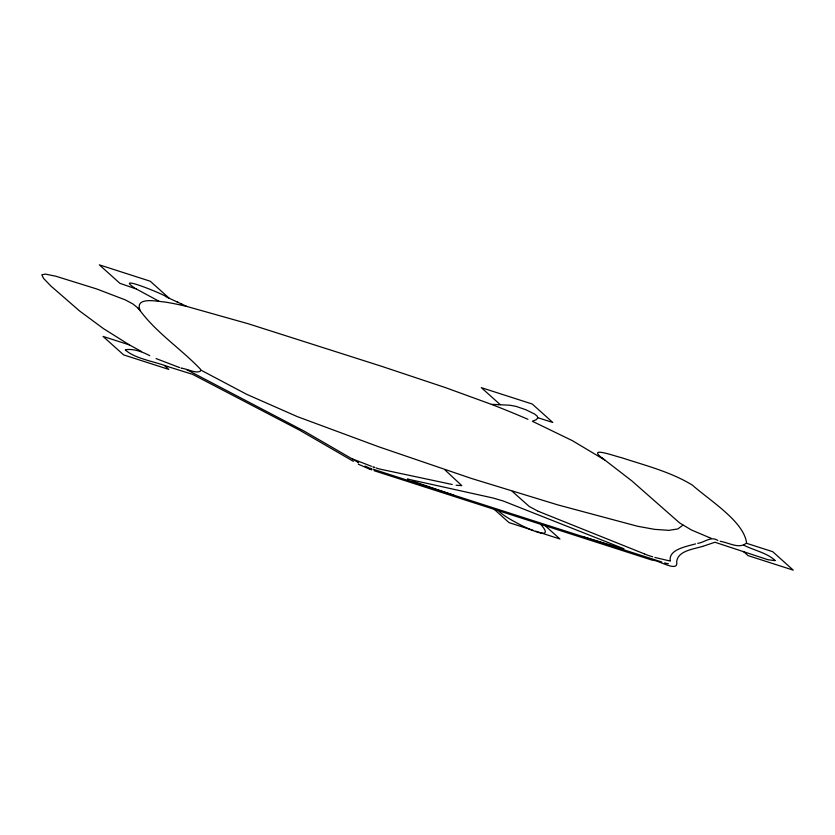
<?xml version="1.0" encoding="UTF-8"?>
<svg xmlns="http://www.w3.org/2000/svg" width="835" height="835" viewBox="0 0 835 835"><rect width="100%" height="100%" fill="white"/><g stroke="black" fill="none" stroke-linecap="round" stroke-linejoin="round"><path stroke-width="1.25" d="M709.009 537.427L691.307 529.922L679.606 522.908L631.834 480.887L604.884 460.075L572.299 440.63L532.344 421.257L536.133 419.765L537.698 418.147L537.26 416.206L534.661 414.066L525.81 409.734L515.978 406.363L509.882 405.236L498.443 404.641M537.792 417.688L552.791 422.468L532.229 404.015L481.304 387.638L500.322 404.714M746.532 542.698C743.63 521.353 710.23 500.875 692.319 485.083C670.505 471.754 645.278 465.502 621.219 457.58C617.952 457.173 588.466 446.36 600.386 456.672M140.186 310.714C134.049 296.028 158.191 301.623 164.745 302.009A143.432 21.7 21.3 0 1 186.894 306.476L248.412 323.813L381.835 366.388L445.17 387.513L491.429 404.37A144.1 21.793 21.3 0 1 527.929 419.316M682.884 525.194L677.853 528.931L668.887 530.34L654.577 529.359L637.554 526.259L557.999 504.945L471.337 478.424L378.923 446.861L297.354 416.644L246.617 394.287L201.058 370.197M125.448 349.708C133.725 348.519 142.524 351.817 149.789 355.689M774.984 560.65L767.96 559.721L743.171 551.559M717.829 540.527C711.065 535.694 704.865 542.416 697.716 543.355M720.156 541.278C729.967 542.99 738.871 549.138 746.313 543.209L772.688 551.684L793.25 570.148L748.056 555.619L743.86 551.789M743.787 545.182C753.869 550.369 766.603 552.655 775.089 560.4M703.049 546.257L714.927 542.249L743.411 551.632M702.632 546.361C693.614 549.221 677.822 550.651 676.674 561.746C678.813 573.353 658.116 559.742 652.375 560.222L374.08 470.7M695.545 543.919C683.207 547.134 668.95 550.234 670.181 560.598M668.355 563.688L667.405 563.583A6.711 1.012 21.3 0 1 666.351 563.354L664.681 562.894M494.696 404.495L498.526 404.651M491.429 404.37L494.821 404.505M382.743 469.698L452.205 484.477M382.336 469.614L381.261 469.416A11.909 1.806 21.3 0 1 376.105 467.944M456.119 485.26L461.776 485.615L444.648 469.614M670.202 561.057L654.859 557.436M622.472 548.491L623.954 548.793L503.234 501L492.942 497.984L407.47 479.05L408.67 479.697M182.291 368.35C187.416 368.955 198.302 374.758 201.089 370.26M620.415 547.948L618.484 547.416M618.046 547.29L581.995 536.414M652.657 556.809L651.404 556.434A11.909 1.806 21.3 0 1 645.705 554.45L644.641 553.991M540.642 524.317C562.268 548.292 501.898 517.063 498.944 510.905M182.051 368.277L180.976 367.943M661.779 562.018L373.005 469.176M533.283 530.413L509.026 522.626L494.33 509.423M167.647 366.523C154.548 361.451 135.207 358.852 125.365 349.98M167.407 366.45L192.53 374.32L299.828 430.307L353.372 461.327M179.546 367.494L178.847 367.275M136.418 289.046L119.896 283.315L99.334 264.852L150.258 281.228L169.286 298.304M141.585 351.587L129.435 344.907L103.06 336.432L123.622 354.885L168.816 369.414L164.505 365.542M178.147 367.045L156.03 358.549M453.478 495.113L412.229 481.033M535.694 531.185L559.951 538.992L545.255 525.799M371.617 468.717L370.229 468.237M374.748 467.475L374.195 467.276M374.132 467.256L372.859 466.807M371.763 469.907L370.803 469.573M370.437 469.437L369.905 469.249M711.107 538.199L709.259 537.521M371.471 466.306L352.36 458.885M369.07 467.819L368.496 467.6A6.701 1.012 21.3 0 1 367.035 467.026L364.989 466.107M369.561 469.124L359.259 464.604M644.411 553.897L538.909 511.552M538.711 511.469L538.126 511.218M537.75 511.051L529.317 506.521L512.21 491.324M178.22 302.447L165.988 296.78C168.305 296.154 112.047 273.045 134.894 288.138M180.976 303.731L181.779 304.107M177.156 301.957L186.894 306.476M158.921 301.216L136.345 289.004M358.998 464.479L358.246 464.072M186.602 369.592L304.264 431.173L357.578 462.037M129.435 344.907L103.436 328.604L79.586 310.964L50.935 286.05L43.587 278.42L41.792 274.809L45.372 274.089L55.809 276.218L96.62 288.931L125.281 299.89L132.765 303.877L137.723 307.833M358.58 462.632L357.62 462.068M604.822 460.022L604.112 459.511M603.945 459.386L602.661 458.436M602.766 458.509L602.212 458.091M602.16 458.05L600.261 456.578M137.733 307.854L139.027 309.263M139.038 309.274L139.518 309.868M139.424 309.743L140.134 310.651M140.228 310.777C156.803 333.134 181.372 349.134 200.536 369.32"/></g></svg>
